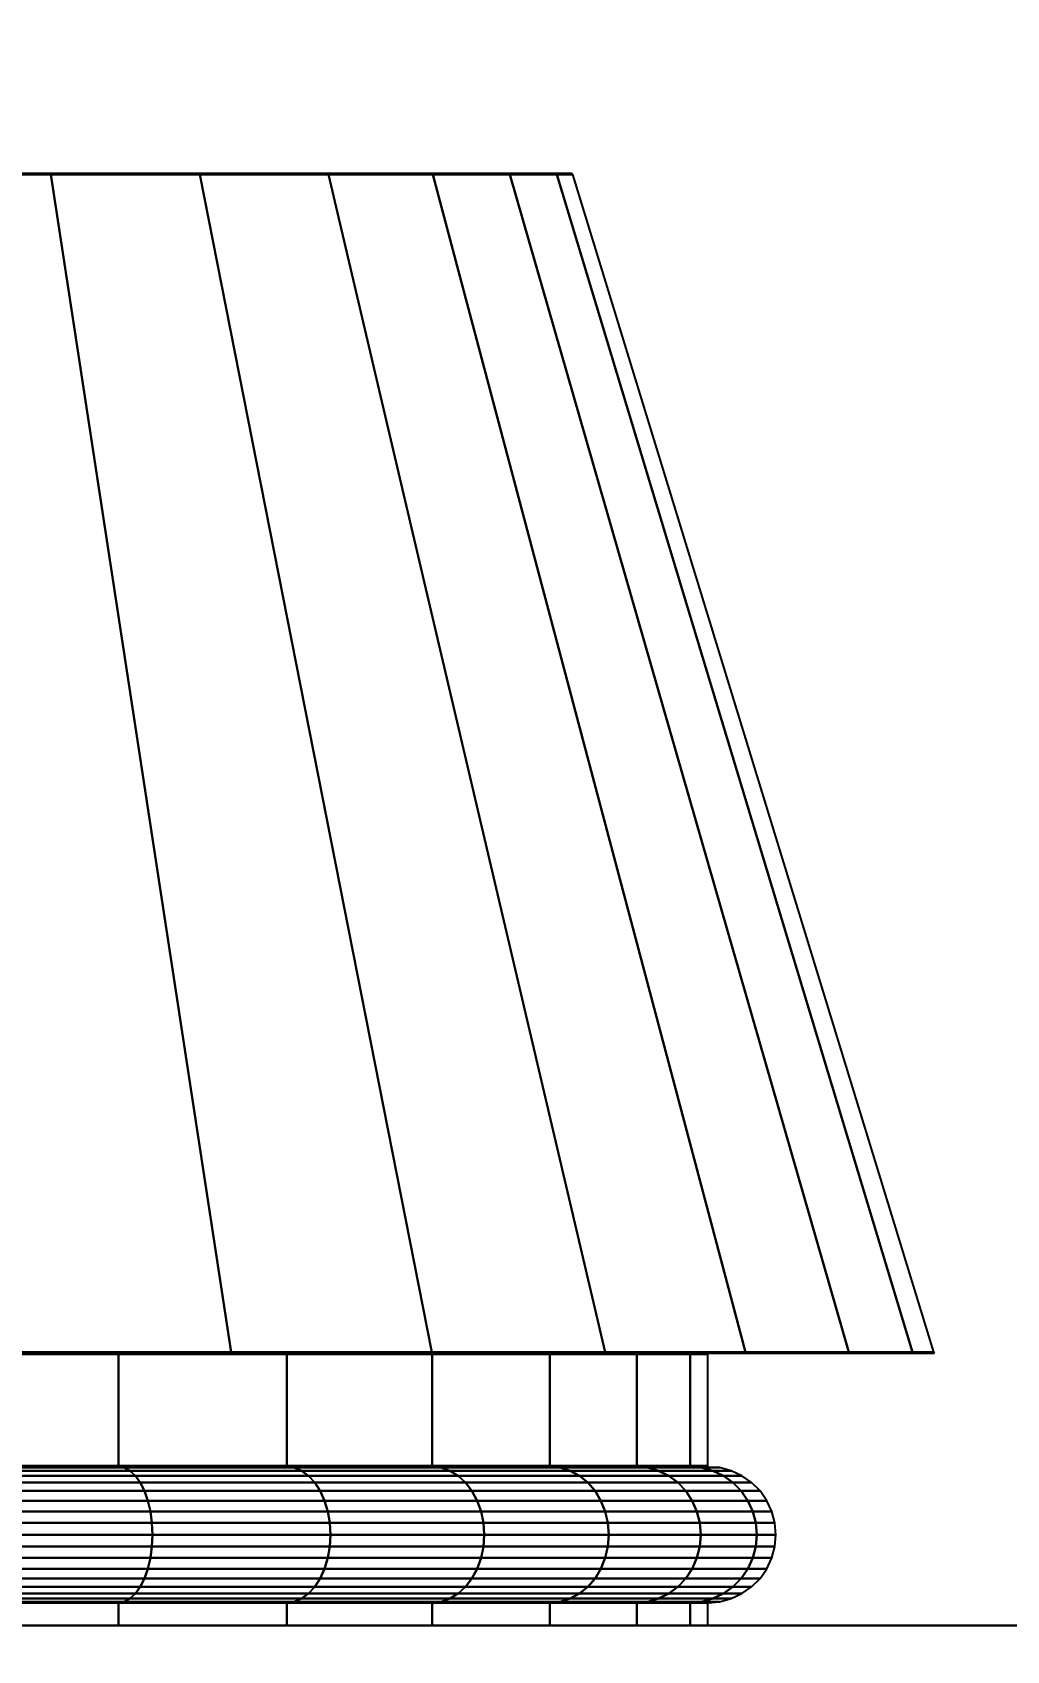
# Model space of a CAD drawing. Header units: millimetres. Extents: x 4647 to 73915, y -13612 to -8141.
# Drawn here: x 17241.6 to 17252.35, y -10366.32 to -10348.49 of the extents above; entities that cross this region are included whole.
import ezdxf

# ---------------------------------------------------------------- set-up
doc = ezdxf.new("R2010")
doc.units = ezdxf.units.MM
doc.layers.add('a_wymiary', color=250, linetype='Continuous', lineweight=9)
doc.layers.add('Konstrukcja - Ogólne', color=7, linetype='Continuous')
doc.styles.get("Standard").update_dxf_attribs({"font": 'arial.ttf'})
doc.dimstyles.new('1-100', dxfattribs={"dimtxt": 13, "dimasz": 15, "dimexe": 10, "dimexo": 20, "dimgap": 5, "dimtad": 1, "dimdec": 1, "dimrnd": 0.5, "dimtxsty": 'Standard', "dimblk": 'ARCHTICK', "dimcen": 0.09, "dimdle": 10, "dimadec": 0, "dimazin": 0, "dimtfac": 1, "dimtdec": 1, "dimtofl": 0, "dimtmove": 0, "dimatfit": 3, "dimfxl": 10, "dimfxlon": 1, "dimtolj": 1, "dimtzin": 0, "dimarcsym": 0})

# ---------------------------------------------------------------- blocks, each defined once
blk = doc.blocks.new('_ArchTick')
at = {"color": 0, "linetype": 'ByBlock', "const_width": 0.15}
blk.add_lwpolyline([(-0.5, -0.5), (0.5, 0.5)], dxfattribs=at)
blk = doc.blocks.new('*D805')
at = {"layer": 'a_wymiary', "color": 0, "lineweight": -2, "transparency": 16777216}
for p, q in [((16933.578, -10180.912), (16933.578, -10150.912)), ((18033.558, -10180.912), (18033.558, -10150.912)), ((16923.578, -10160.912), (18043.558, -10160.912))]:
    blk.add_line(p, q, dxfattribs=at)
at = {"layer": 'DEFPOINTS', "color": 0, "transparency": 16777216}
for p in [(18033.558, -10160.912), (16933.578, -10687.406), (18033.558, -10687.406)]:
    blk.add_point(p, dxfattribs=at)
at = {"layer": 'a_wymiary', "color": 0, "lineweight": -2, "transparency": 16777216, "xscale": 15, "yscale": 15, "zscale": 15, "rotation": 180}
blk.add_blockref('_ArchTick', (16933.578, -10160.912), dxfattribs=at)
at = {"layer": 'a_wymiary', "color": 0, "lineweight": -2, "transparency": 16777216, "xscale": 15, "yscale": 15, "zscale": 15}
blk.add_blockref('_ArchTick', (18033.558, -10160.912), dxfattribs=at)
at = {"layer": 'a_wymiary', "color": 0, "transparency": 16777216, "insert": (17483.568, -10149.275), "char_height": 13, "attachment_point": 5}
blk.add_mtext('\\A1;1100', dxfattribs=at)
blk = doc.blocks.new('*D806')
at = {"layer": 'a_wymiary', "color": 0, "lineweight": -2, "transparency": 16777216}
for p, q in [((17016.058, -10212.506), (17016.058, -10182.506)), ((17951.058, -10212.506), (17951.058, -10182.506)), ((17006.058, -10192.506), (17961.058, -10192.506))]:
    blk.add_line(p, q, dxfattribs=at)
at = {"layer": 'DEFPOINTS', "color": 0, "transparency": 16777216}
for p in [(17951.058, -10192.506), (17016.058, -10669.569), (17951.058, -10669.569)]:
    blk.add_point(p, dxfattribs=at)
at = {"layer": 'a_wymiary', "color": 0, "lineweight": -2, "transparency": 16777216, "xscale": 15, "yscale": 15, "zscale": 15, "rotation": 180}
blk.add_blockref('_ArchTick', (17016.058, -10192.506), dxfattribs=at)
at = {"layer": 'a_wymiary', "color": 0, "lineweight": -2, "transparency": 16777216, "xscale": 15, "yscale": 15, "zscale": 15}
blk.add_blockref('_ArchTick', (17951.058, -10192.506), dxfattribs=at)
at = {"layer": 'a_wymiary', "color": 0, "transparency": 16777216, "insert": (17483.558, -10180.864), "char_height": 13, "attachment_point": 5}
blk.add_mtext('\\A1;935', dxfattribs=at)
blk = doc.blocks.new('*D814')
at = {"layer": 'a_wymiary', "color": 0, "lineweight": -2, "transparency": 16777216}
for p, q in [((16821.814, -11160.569), (16821.814, -10292.299)), ((16841.814, -10302.299), (16811.814, -10302.299)), ((16841.814, -11150.569), (16811.814, -11150.569))]:
    blk.add_line(p, q, dxfattribs=at)
at = {"layer": 'DEFPOINTS', "color": 0, "transparency": 16777216}
for p in [(16821.814, -10302.299), (17483.568, -10302.299), (16979.421, -11150.569)]:
    blk.add_point(p, dxfattribs=at)
at = {"layer": 'a_wymiary', "color": 0, "lineweight": -2, "transparency": 16777216, "xscale": 15, "yscale": 15, "zscale": 15}
for p, rotation in [((16821.814, -10302.299), 90), ((16821.814, -11150.569), 270)]:
    blk.add_blockref('_ArchTick', p, dxfattribs=dict(at, rotation=rotation))
at = {"layer": 'a_wymiary', "color": 0, "transparency": 16777216, "insert": (16809.001, -10726.434), "char_height": 13, "attachment_point": 5, "rotation": 90}
blk.add_mtext('\\A1;848,5', dxfattribs=at)

msp = doc.modelspace()

# ---------------------------------------------------------------- linework, layer by layer
for p, q in [((17241.803, -10350.044), (17239.986, -10350.044)), ((17239.99, -10350.054), (17241.808, -10350.054)), ((17241.808, -10350.054), (17239.99, -10350.054)), ((17241.808, -10350.054), (17241.803, -10350.044)), ((17243.445, -10350.044), (17241.803, -10350.044)), ((17241.803, -10350.044), (17241.808, -10350.054)), ((17241.808, -10350.054), (17243.452, -10350.054)), ((17243.798, -10363.034), (17241.808, -10350.054)), ((17243.452, -10350.054), (17241.808, -10350.054)), ((17241.808, -10350.054), (17243.798, -10363.034)), ((17243.452, -10350.054), (17243.445, -10350.044)), ((17244.863, -10350.044), (17243.445, -10350.044)), ((17243.445, -10350.044), (17243.452, -10350.054)), ((17243.452, -10350.054), (17244.87, -10350.054)), ((17246.01, -10363.034), (17243.452, -10350.054)), ((17244.87, -10350.054), (17243.452, -10350.054)), ((17243.452, -10350.054), (17246.01, -10363.034)), ((17244.87, -10350.054), (17244.863, -10350.044)), ((17246.012, -10350.044), (17244.863, -10350.044)), ((17244.863, -10350.044), (17244.87, -10350.054)), ((17244.87, -10350.054), (17246.021, -10350.054)), ((17247.919, -10363.034), (17244.87, -10350.054)), ((17246.021, -10350.054), (17244.87, -10350.054)), ((17244.87, -10350.054), (17247.919, -10363.034)), ((17246.021, -10350.054), (17246.012, -10350.044)), ((17246.86, -10350.044), (17246.012, -10350.044)), ((17246.012, -10350.044), (17246.021, -10350.054)), ((17246.021, -10350.054), (17246.869, -10350.054)), ((17249.468, -10363.034), (17246.021, -10350.054)), ((17246.869, -10350.054), (17246.021, -10350.054)), ((17246.021, -10350.054), (17249.468, -10363.034)), ((17246.869, -10350.054), (17246.86, -10350.044)), ((17247.378, -10350.044), (17246.86, -10350.044)), ((17246.86, -10350.044), (17246.869, -10350.054)), ((17246.869, -10350.054), (17247.388, -10350.054)), ((17250.609, -10363.034), (17246.869, -10350.054)), ((17247.388, -10350.054), (17246.869, -10350.054)), ((17246.869, -10350.054), (17250.609, -10363.034)), ((17247.388, -10350.054), (17247.378, -10350.044)), ((17247.553, -10350.044), (17247.378, -10350.044)), ((17247.378, -10350.044), (17247.388, -10350.054)), ((17247.388, -10350.054), (17247.563, -10350.054)), ((17251.308, -10363.034), (17247.388, -10350.054)), ((17247.563, -10350.054), (17247.388, -10350.054)), ((17247.388, -10350.054), (17251.308, -10363.034)), ((17247.563, -10350.054), (17247.553, -10350.044)), ((17251.543, -10363.034), (17247.563, -10350.054)), ((17242.553, -10363.044), (17240.499, -10363.044)), ((17240.499, -10363.054), (17242.553, -10363.054)), ((17242.553, -10363.054), (17240.499, -10363.054)), ((17241.351, -10363.034), (17243.798, -10363.034)), ((17243.798, -10363.034), (17241.351, -10363.034)), ((17241.354, -10363.044), (17243.803, -10363.044)), ((17242.553, -10363.054), (17242.553, -10363.044)), ((17244.409, -10363.044), (17242.553, -10363.044)), ((17242.553, -10363.044), (17242.553, -10363.054)), ((17242.553, -10363.054), (17244.409, -10363.054)), ((17242.553, -10364.284), (17242.553, -10363.054)), ((17244.409, -10363.054), (17242.553, -10363.054)), ((17242.553, -10363.054), (17242.553, -10364.284)), ((17243.798, -10363.034), (17246.01, -10363.034)), ((17243.803, -10363.044), (17243.798, -10363.034)), ((17246.01, -10363.034), (17243.798, -10363.034)), ((17243.798, -10363.034), (17243.803, -10363.044)), ((17243.803, -10363.044), (17246.016, -10363.044)), ((17244.409, -10363.054), (17244.409, -10363.044)), ((17246.012, -10363.044), (17244.409, -10363.044)), ((17244.409, -10363.044), (17244.409, -10363.054)), ((17244.409, -10363.054), (17246.012, -10363.054)), ((17244.409, -10364.284), (17244.409, -10363.054)), ((17246.012, -10363.054), (17244.409, -10363.054)), ((17244.409, -10363.054), (17244.409, -10364.284)), ((17246.01, -10363.034), (17247.919, -10363.034)), ((17246.016, -10363.044), (17246.01, -10363.034)), ((17247.919, -10363.034), (17246.01, -10363.034)), ((17246.01, -10363.034), (17246.016, -10363.044)), ((17246.012, -10363.054), (17246.012, -10363.044)), ((17247.312, -10363.044), (17246.012, -10363.044)), ((17246.012, -10363.044), (17246.012, -10363.054)), ((17246.012, -10363.054), (17247.312, -10363.054)), ((17246.012, -10364.284), (17246.012, -10363.054)), ((17247.312, -10363.054), (17246.012, -10363.054)), ((17246.012, -10363.054), (17246.012, -10364.284)), ((17246.016, -10363.044), (17247.927, -10363.044)), ((17247.312, -10363.054), (17247.312, -10363.044)), ((17248.269, -10363.044), (17247.312, -10363.044)), ((17247.312, -10363.044), (17247.312, -10363.054)), ((17247.312, -10363.054), (17248.269, -10363.054)), ((17247.312, -10364.284), (17247.312, -10363.054)), ((17248.269, -10363.054), (17247.312, -10363.054)), ((17247.312, -10363.054), (17247.312, -10364.284)), ((17247.919, -10363.034), (17249.468, -10363.034)), ((17247.927, -10363.044), (17247.919, -10363.034)), ((17249.468, -10363.034), (17247.919, -10363.034)), ((17247.919, -10363.034), (17247.927, -10363.044)), ((17247.927, -10363.044), (17249.477, -10363.044)), ((17248.269, -10363.054), (17248.269, -10363.044)), ((17248.856, -10363.044), (17248.269, -10363.044)), ((17248.269, -10363.044), (17248.269, -10363.054)), ((17248.269, -10363.054), (17248.856, -10363.054)), ((17248.269, -10364.284), (17248.269, -10363.054)), ((17248.856, -10363.054), (17248.269, -10363.054)), ((17248.269, -10363.054), (17248.269, -10364.284)), ((17248.856, -10363.054), (17248.856, -10363.044)), ((17249.053, -10363.044), (17248.856, -10363.044)), ((17248.856, -10363.044), (17248.856, -10363.054)), ((17248.856, -10363.054), (17249.053, -10363.054)), ((17248.856, -10364.284), (17248.856, -10363.054)), ((17249.053, -10363.054), (17248.856, -10363.054)), ((17248.856, -10363.054), (17248.856, -10364.284)), ((17249.053, -10363.054), (17249.053, -10363.044)), ((17249.053, -10364.284), (17249.053, -10363.054)), ((17249.468, -10363.034), (17250.609, -10363.034)), ((17249.477, -10363.044), (17249.468, -10363.034)), ((17250.609, -10363.034), (17249.468, -10363.034)), ((17249.468, -10363.034), (17249.477, -10363.044)), ((17249.477, -10363.044), (17250.618, -10363.044)), ((17250.609, -10363.034), (17251.308, -10363.034)), ((17250.618, -10363.044), (17250.609, -10363.034)), ((17251.308, -10363.034), (17250.609, -10363.034)), ((17250.609, -10363.034), (17250.618, -10363.044)), ((17250.618, -10363.044), (17251.318, -10363.044)), ((17251.308, -10363.034), (17251.543, -10363.034)), ((17251.318, -10363.044), (17251.308, -10363.034)), ((17251.543, -10363.034), (17251.308, -10363.034)), ((17251.308, -10363.034), (17251.318, -10363.044)), ((17251.318, -10363.044), (17251.553, -10363.044)), ((17251.553, -10363.044), (17251.543, -10363.034)), ((17240.499, -10364.284), (17242.553, -10364.284)), ((17242.553, -10364.284), (17240.499, -10364.284)), ((17240.499, -10364.294), (17242.553, -10364.294)), ((17242.553, -10364.294), (17240.499, -10364.294)), ((17240.503, -10364.304), (17242.558, -10364.304)), ((17242.558, -10364.304), (17240.503, -10364.304)), ((17240.544, -10364.305), (17242.618, -10364.305)), ((17242.618, -10364.305), (17240.544, -10364.305)), ((17240.587, -10364.339), (17242.681, -10364.339)), ((17242.681, -10364.339), (17240.587, -10364.339)), ((17242.741, -10364.394), (17240.628, -10364.394)), ((17240.628, -10364.394), (17242.741, -10364.394)), ((17242.553, -10364.284), (17244.409, -10364.284)), ((17242.553, -10364.294), (17242.553, -10364.284)), ((17244.409, -10364.284), (17242.553, -10364.284)), ((17242.553, -10364.284), (17242.553, -10364.294)), ((17242.553, -10364.294), (17244.409, -10364.294)), ((17242.558, -10364.304), (17242.553, -10364.294)), ((17244.409, -10364.294), (17242.553, -10364.294)), ((17242.553, -10364.294), (17242.558, -10364.304)), ((17242.558, -10364.304), (17244.416, -10364.304)), ((17242.618, -10364.305), (17242.558, -10364.304)), ((17244.416, -10364.304), (17242.558, -10364.304)), ((17242.558, -10364.304), (17242.618, -10364.305)), ((17242.618, -10364.305), (17244.493, -10364.305)), ((17242.681, -10364.339), (17242.618, -10364.305)), ((17244.493, -10364.305), (17242.618, -10364.305)), ((17242.618, -10364.305), (17242.681, -10364.339)), ((17242.681, -10364.339), (17244.574, -10364.339)), ((17244.574, -10364.339), (17242.681, -10364.339)), ((17242.681, -10364.339), (17242.741, -10364.394)), ((17242.741, -10364.394), (17242.681, -10364.339)), ((17244.65, -10364.394), (17242.741, -10364.394)), ((17242.741, -10364.394), (17242.794, -10364.469)), ((17242.794, -10364.469), (17242.741, -10364.394)), ((17242.741, -10364.394), (17244.65, -10364.394)), ((17244.409, -10364.284), (17246.012, -10364.284)), ((17244.409, -10364.294), (17244.409, -10364.284)), ((17246.012, -10364.284), (17244.409, -10364.284)), ((17244.409, -10364.284), (17244.409, -10364.294)), ((17244.409, -10364.294), (17246.012, -10364.294)), ((17244.416, -10364.304), (17244.409, -10364.294)), ((17246.012, -10364.294), (17244.409, -10364.294)), ((17244.409, -10364.294), (17244.416, -10364.304)), ((17244.416, -10364.304), (17246.019, -10364.304)), ((17244.493, -10364.305), (17244.416, -10364.304)), ((17246.019, -10364.304), (17244.416, -10364.304)), ((17244.416, -10364.304), (17244.493, -10364.305)), ((17244.493, -10364.305), (17246.112, -10364.305)), ((17244.574, -10364.339), (17244.493, -10364.305)), ((17246.112, -10364.305), (17244.493, -10364.305)), ((17244.493, -10364.305), (17244.574, -10364.339)), ((17244.574, -10364.339), (17246.208, -10364.339)), ((17246.208, -10364.339), (17244.574, -10364.339)), ((17244.574, -10364.339), (17244.65, -10364.394)), ((17244.65, -10364.394), (17244.574, -10364.339)), ((17246.299, -10364.394), (17244.65, -10364.394)), ((17244.65, -10364.394), (17244.719, -10364.469)), ((17244.719, -10364.469), (17244.65, -10364.394)), ((17244.65, -10364.394), (17246.299, -10364.394)), ((17246.012, -10364.284), (17247.312, -10364.284)), ((17246.012, -10364.294), (17246.012, -10364.284)), ((17247.312, -10364.284), (17246.012, -10364.284)), ((17246.012, -10364.284), (17246.012, -10364.294)), ((17246.012, -10364.294), (17247.312, -10364.294)), ((17246.019, -10364.304), (17246.012, -10364.294)), ((17247.312, -10364.294), (17246.012, -10364.294)), ((17246.012, -10364.294), (17246.019, -10364.304)), ((17246.019, -10364.304), (17247.32, -10364.304)), ((17246.112, -10364.305), (17246.019, -10364.304)), ((17247.32, -10364.304), (17246.019, -10364.304)), ((17246.019, -10364.304), (17246.112, -10364.305)), ((17246.112, -10364.305), (17247.424, -10364.305)), ((17246.208, -10364.339), (17246.112, -10364.305)), ((17247.424, -10364.305), (17246.112, -10364.305)), ((17246.112, -10364.305), (17246.208, -10364.339)), ((17246.208, -10364.339), (17247.534, -10364.339)), ((17247.534, -10364.339), (17246.208, -10364.339)), ((17246.208, -10364.339), (17246.299, -10364.394)), ((17246.299, -10364.394), (17246.208, -10364.339)), ((17247.636, -10364.394), (17246.299, -10364.394)), ((17246.299, -10364.394), (17246.381, -10364.469)), ((17246.381, -10364.469), (17246.299, -10364.394)), ((17246.299, -10364.394), (17247.636, -10364.394)), ((17247.312, -10364.284), (17248.269, -10364.284)), ((17247.312, -10364.294), (17247.312, -10364.284)), ((17248.269, -10364.284), (17247.312, -10364.284)), ((17247.312, -10364.284), (17247.312, -10364.294)), ((17247.312, -10364.294), (17248.269, -10364.294)), ((17247.32, -10364.304), (17247.312, -10364.294)), ((17248.269, -10364.294), (17247.312, -10364.294)), ((17247.312, -10364.294), (17247.32, -10364.304)), ((17247.32, -10364.304), (17248.279, -10364.304)), ((17247.424, -10364.305), (17247.32, -10364.304)), ((17248.279, -10364.304), (17247.32, -10364.304)), ((17247.32, -10364.304), (17247.424, -10364.305)), ((17247.424, -10364.305), (17248.392, -10364.305)), ((17247.534, -10364.339), (17247.424, -10364.305)), ((17248.392, -10364.305), (17247.424, -10364.305)), ((17247.424, -10364.305), (17247.534, -10364.339)), ((17247.534, -10364.339), (17248.51, -10364.339)), ((17248.51, -10364.339), (17247.534, -10364.339)), ((17247.534, -10364.339), (17247.636, -10364.394)), ((17247.636, -10364.394), (17247.534, -10364.339)), ((17248.622, -10364.394), (17247.636, -10364.394)), ((17247.636, -10364.394), (17247.729, -10364.469)), ((17247.729, -10364.469), (17247.636, -10364.394)), ((17247.636, -10364.394), (17248.622, -10364.394)), ((17248.269, -10364.284), (17248.856, -10364.284)), ((17248.269, -10364.294), (17248.269, -10364.284)), ((17248.856, -10364.284), (17248.269, -10364.284)), ((17248.269, -10364.284), (17248.269, -10364.294)), ((17248.269, -10364.294), (17248.856, -10364.294)), ((17248.279, -10364.304), (17248.269, -10364.294)), ((17248.856, -10364.294), (17248.269, -10364.294)), ((17248.269, -10364.294), (17248.279, -10364.304)), ((17248.279, -10364.304), (17248.866, -10364.304)), ((17248.392, -10364.305), (17248.279, -10364.304)), ((17248.866, -10364.304), (17248.279, -10364.304)), ((17248.279, -10364.304), (17248.392, -10364.305)), ((17248.392, -10364.305), (17248.984, -10364.305)), ((17248.51, -10364.339), (17248.392, -10364.305)), ((17248.984, -10364.305), (17248.392, -10364.305)), ((17248.392, -10364.305), (17248.51, -10364.339)), ((17248.51, -10364.339), (17249.108, -10364.339)), ((17249.108, -10364.339), (17248.51, -10364.339)), ((17248.51, -10364.339), (17248.622, -10364.394)), ((17248.622, -10364.394), (17248.51, -10364.339)), ((17249.225, -10364.394), (17248.622, -10364.394)), ((17248.622, -10364.394), (17248.722, -10364.469)), ((17248.722, -10364.469), (17248.622, -10364.394)), ((17248.622, -10364.394), (17249.225, -10364.394)), ((17248.856, -10364.284), (17249.053, -10364.284)), ((17248.856, -10364.294), (17248.856, -10364.284)), ((17249.053, -10364.284), (17248.856, -10364.284)), ((17248.856, -10364.284), (17248.856, -10364.294)), ((17248.856, -10364.294), (17249.053, -10364.294)), ((17248.866, -10364.304), (17248.856, -10364.294)), ((17249.053, -10364.294), (17248.856, -10364.294)), ((17248.856, -10364.294), (17248.866, -10364.304)), ((17248.866, -10364.304), (17249.063, -10364.304)), ((17248.984, -10364.305), (17248.866, -10364.304)), ((17249.063, -10364.304), (17248.866, -10364.304)), ((17248.866, -10364.304), (17248.984, -10364.305)), ((17248.984, -10364.305), (17249.183, -10364.305)), ((17249.108, -10364.339), (17248.984, -10364.305)), ((17249.183, -10364.305), (17248.984, -10364.305)), ((17248.984, -10364.305), (17249.108, -10364.339)), ((17249.053, -10364.294), (17249.053, -10364.284)), ((17249.063, -10364.304), (17249.053, -10364.294)), ((17249.183, -10364.305), (17249.063, -10364.304)), ((17249.108, -10364.339), (17249.31, -10364.339)), ((17249.31, -10364.339), (17249.108, -10364.339)), ((17249.108, -10364.339), (17249.225, -10364.394)), ((17249.225, -10364.394), (17249.108, -10364.339)), ((17249.31, -10364.339), (17249.183, -10364.305)), ((17249.428, -10364.394), (17249.225, -10364.394)), ((17249.225, -10364.394), (17249.33, -10364.469)), ((17249.33, -10364.469), (17249.225, -10364.394)), ((17249.225, -10364.394), (17249.428, -10364.394)), ((17249.428, -10364.394), (17249.31, -10364.339)), ((17249.535, -10364.469), (17249.428, -10364.394)), ((17242.794, -10364.469), (17240.664, -10364.469)), ((17240.664, -10364.469), (17242.794, -10364.469)), ((17242.84, -10364.561), (17240.696, -10364.561)), ((17240.696, -10364.561), (17242.84, -10364.561)), ((17244.719, -10364.469), (17242.794, -10364.469)), ((17242.794, -10364.469), (17242.84, -10364.561)), ((17242.84, -10364.561), (17242.794, -10364.469)), ((17242.794, -10364.469), (17244.719, -10364.469)), ((17244.779, -10364.561), (17242.84, -10364.561)), ((17242.84, -10364.561), (17242.878, -10364.669)), ((17242.878, -10364.669), (17242.84, -10364.561)), ((17242.84, -10364.561), (17244.779, -10364.561)), ((17246.381, -10364.469), (17244.719, -10364.469)), ((17244.719, -10364.469), (17244.779, -10364.561)), ((17244.779, -10364.561), (17244.719, -10364.469)), ((17244.719, -10364.469), (17246.381, -10364.469)), ((17246.452, -10364.561), (17244.779, -10364.561)), ((17244.779, -10364.561), (17244.827, -10364.669)), ((17244.827, -10364.669), (17244.779, -10364.561)), ((17244.779, -10364.561), (17246.452, -10364.561)), ((17247.729, -10364.469), (17246.381, -10364.469)), ((17246.381, -10364.469), (17246.452, -10364.561)), ((17246.452, -10364.561), (17246.381, -10364.469)), ((17246.381, -10364.469), (17247.729, -10364.469)), ((17247.809, -10364.561), (17246.452, -10364.561)), ((17246.452, -10364.561), (17246.509, -10364.669)), ((17246.509, -10364.669), (17246.452, -10364.561)), ((17246.452, -10364.561), (17247.809, -10364.561)), ((17248.722, -10364.469), (17247.729, -10364.469)), ((17247.729, -10364.469), (17247.809, -10364.561)), ((17247.809, -10364.561), (17247.729, -10364.469)), ((17247.729, -10364.469), (17248.722, -10364.469)), ((17248.809, -10364.561), (17247.809, -10364.561)), ((17247.809, -10364.561), (17247.874, -10364.669)), ((17247.874, -10364.669), (17247.809, -10364.561)), ((17247.809, -10364.561), (17248.809, -10364.561)), ((17249.33, -10364.469), (17248.722, -10364.469)), ((17248.722, -10364.469), (17248.809, -10364.561)), ((17248.809, -10364.561), (17248.722, -10364.469)), ((17248.722, -10364.469), (17249.33, -10364.469)), ((17249.421, -10364.561), (17248.809, -10364.561)), ((17248.809, -10364.561), (17248.88, -10364.669)), ((17248.88, -10364.669), (17248.809, -10364.561)), ((17248.809, -10364.561), (17249.421, -10364.561)), ((17249.535, -10364.469), (17249.33, -10364.469)), ((17249.33, -10364.469), (17249.421, -10364.561)), ((17249.421, -10364.561), (17249.33, -10364.469)), ((17249.33, -10364.469), (17249.535, -10364.469)), ((17249.628, -10364.561), (17249.421, -10364.561)), ((17249.421, -10364.561), (17249.495, -10364.669)), ((17249.495, -10364.669), (17249.421, -10364.561)), ((17249.421, -10364.561), (17249.628, -10364.561)), ((17249.628, -10364.561), (17249.535, -10364.469)), ((17249.703, -10364.669), (17249.628, -10364.561)), ((17242.878, -10364.669), (17240.722, -10364.669)), ((17240.722, -10364.669), (17242.878, -10364.669)), ((17242.906, -10364.787), (17240.74, -10364.787)), ((17240.74, -10364.787), (17242.906, -10364.787)), ((17244.827, -10364.669), (17242.878, -10364.669)), ((17242.878, -10364.669), (17242.906, -10364.787)), ((17242.906, -10364.787), (17242.878, -10364.669)), ((17242.878, -10364.669), (17244.827, -10364.669)), ((17244.862, -10364.787), (17242.906, -10364.787)), ((17242.906, -10364.787), (17242.922, -10364.913)), ((17242.922, -10364.913), (17242.906, -10364.787)), ((17242.906, -10364.787), (17244.862, -10364.787)), ((17246.509, -10364.669), (17244.827, -10364.669)), ((17244.827, -10364.669), (17244.862, -10364.787)), ((17244.862, -10364.787), (17244.827, -10364.669)), ((17244.827, -10364.669), (17246.509, -10364.669)), ((17246.552, -10364.787), (17244.862, -10364.787)), ((17244.862, -10364.787), (17244.884, -10364.913)), ((17244.884, -10364.913), (17244.862, -10364.787)), ((17244.862, -10364.787), (17246.552, -10364.787)), ((17247.874, -10364.669), (17246.509, -10364.669)), ((17246.509, -10364.669), (17246.552, -10364.787)), ((17246.552, -10364.787), (17246.509, -10364.669)), ((17246.509, -10364.669), (17247.874, -10364.669)), ((17247.922, -10364.787), (17246.552, -10364.787)), ((17246.552, -10364.787), (17246.578, -10364.913)), ((17246.578, -10364.913), (17246.552, -10364.787)), ((17246.552, -10364.787), (17247.922, -10364.787)), ((17248.88, -10364.669), (17247.874, -10364.669)), ((17247.874, -10364.669), (17247.922, -10364.787)), ((17247.922, -10364.787), (17247.874, -10364.669)), ((17247.874, -10364.669), (17248.88, -10364.669)), ((17248.931, -10364.787), (17247.922, -10364.787)), ((17247.922, -10364.787), (17247.951, -10364.913)), ((17247.951, -10364.913), (17247.922, -10364.787)), ((17247.922, -10364.787), (17248.931, -10364.787)), ((17249.495, -10364.669), (17248.88, -10364.669)), ((17248.88, -10364.669), (17248.931, -10364.787)), ((17248.931, -10364.787), (17248.88, -10364.669)), ((17248.88, -10364.669), (17249.495, -10364.669)), ((17249.55, -10364.787), (17248.931, -10364.787)), ((17248.931, -10364.787), (17248.963, -10364.913)), ((17248.963, -10364.913), (17248.931, -10364.787)), ((17248.931, -10364.787), (17249.55, -10364.787)), ((17249.703, -10364.669), (17249.495, -10364.669)), ((17249.495, -10364.669), (17249.55, -10364.787)), ((17249.55, -10364.787), (17249.495, -10364.669)), ((17249.495, -10364.669), (17249.703, -10364.669)), ((17249.758, -10364.787), (17249.55, -10364.787)), ((17249.55, -10364.787), (17249.583, -10364.913)), ((17249.583, -10364.913), (17249.55, -10364.787)), ((17249.55, -10364.787), (17249.758, -10364.787)), ((17249.758, -10364.787), (17249.703, -10364.669)), ((17249.792, -10364.913), (17249.758, -10364.787)), ((17242.922, -10364.913), (17240.752, -10364.913)), ((17240.752, -10364.913), (17242.922, -10364.913)), ((17244.884, -10364.913), (17242.922, -10364.913)), ((17242.922, -10364.913), (17242.928, -10365.044)), ((17242.928, -10365.044), (17242.922, -10364.913)), ((17242.922, -10364.913), (17244.884, -10364.913)), ((17246.578, -10364.913), (17244.884, -10364.913)), ((17244.884, -10364.913), (17244.892, -10365.044)), ((17244.892, -10365.044), (17244.884, -10364.913)), ((17244.884, -10364.913), (17246.578, -10364.913)), ((17247.951, -10364.913), (17246.578, -10364.913)), ((17246.578, -10364.913), (17246.586, -10365.044)), ((17246.586, -10365.044), (17246.578, -10364.913)), ((17246.578, -10364.913), (17247.951, -10364.913)), ((17248.963, -10364.913), (17247.951, -10364.913)), ((17247.951, -10364.913), (17247.961, -10365.044)), ((17247.961, -10365.044), (17247.951, -10364.913)), ((17247.951, -10364.913), (17248.963, -10364.913)), ((17249.583, -10364.913), (17248.963, -10364.913)), ((17248.963, -10364.913), (17248.974, -10365.044)), ((17248.974, -10365.044), (17248.963, -10364.913)), ((17248.963, -10364.913), (17249.583, -10364.913)), ((17249.792, -10364.913), (17249.583, -10364.913)), ((17249.583, -10364.913), (17249.594, -10365.044)), ((17249.594, -10365.044), (17249.583, -10364.913)), ((17249.583, -10364.913), (17249.792, -10364.913)), ((17249.803, -10365.044), (17249.792, -10364.913)), ((17242.928, -10365.044), (17240.756, -10365.044)), ((17240.756, -10365.044), (17242.928, -10365.044)), ((17242.928, -10365.044), (17242.922, -10365.174)), ((17242.922, -10365.174), (17242.928, -10365.044)), ((17244.892, -10365.044), (17242.928, -10365.044)), ((17242.928, -10365.044), (17244.892, -10365.044)), ((17244.892, -10365.044), (17244.884, -10365.174)), ((17244.884, -10365.174), (17244.892, -10365.044)), ((17246.586, -10365.044), (17244.892, -10365.044)), ((17244.892, -10365.044), (17246.586, -10365.044)), ((17246.586, -10365.044), (17246.578, -10365.174)), ((17246.578, -10365.174), (17246.586, -10365.044)), ((17247.961, -10365.044), (17246.586, -10365.044)), ((17246.586, -10365.044), (17247.961, -10365.044)), ((17247.961, -10365.044), (17247.951, -10365.174)), ((17247.951, -10365.174), (17247.961, -10365.044)), ((17248.974, -10365.044), (17247.961, -10365.044)), ((17247.961, -10365.044), (17248.974, -10365.044)), ((17248.974, -10365.044), (17248.963, -10365.174)), ((17248.963, -10365.174), (17248.974, -10365.044)), ((17249.594, -10365.044), (17248.974, -10365.044)), ((17248.974, -10365.044), (17249.594, -10365.044)), ((17249.594, -10365.044), (17249.583, -10365.174)), ((17249.583, -10365.174), (17249.594, -10365.044)), ((17249.803, -10365.044), (17249.594, -10365.044)), ((17249.594, -10365.044), (17249.803, -10365.044)), ((17249.792, -10365.174), (17249.803, -10365.044)), ((17242.906, -10365.3), (17240.74, -10365.3)), ((17240.74, -10365.3), (17242.906, -10365.3)), ((17242.922, -10365.174), (17240.752, -10365.174)), ((17240.752, -10365.174), (17242.922, -10365.174)), ((17242.906, -10365.3), (17242.878, -10365.419)), ((17242.878, -10365.419), (17242.906, -10365.3)), ((17242.922, -10365.174), (17242.906, -10365.3)), ((17242.906, -10365.3), (17242.922, -10365.174)), ((17244.862, -10365.3), (17242.906, -10365.3)), ((17242.906, -10365.3), (17244.862, -10365.3)), ((17244.884, -10365.174), (17242.922, -10365.174)), ((17242.922, -10365.174), (17244.884, -10365.174)), ((17244.862, -10365.3), (17244.827, -10365.419)), ((17244.827, -10365.419), (17244.862, -10365.3)), ((17244.884, -10365.174), (17244.862, -10365.3)), ((17244.862, -10365.3), (17244.884, -10365.174)), ((17246.552, -10365.3), (17244.862, -10365.3)), ((17244.862, -10365.3), (17246.552, -10365.3)), ((17246.578, -10365.174), (17244.884, -10365.174)), ((17244.884, -10365.174), (17246.578, -10365.174)), ((17246.552, -10365.3), (17246.509, -10365.419)), ((17246.509, -10365.419), (17246.552, -10365.3)), ((17246.578, -10365.174), (17246.552, -10365.3)), ((17246.552, -10365.3), (17246.578, -10365.174)), ((17247.922, -10365.3), (17246.552, -10365.3)), ((17246.552, -10365.3), (17247.922, -10365.3)), ((17247.951, -10365.174), (17246.578, -10365.174)), ((17246.578, -10365.174), (17247.951, -10365.174)), ((17247.922, -10365.3), (17247.874, -10365.419)), ((17247.874, -10365.419), (17247.922, -10365.3)), ((17247.951, -10365.174), (17247.922, -10365.3)), ((17247.922, -10365.3), (17247.951, -10365.174)), ((17248.931, -10365.3), (17247.922, -10365.3)), ((17247.922, -10365.3), (17248.931, -10365.3)), ((17248.963, -10365.174), (17247.951, -10365.174)), ((17247.951, -10365.174), (17248.963, -10365.174)), ((17248.931, -10365.3), (17248.88, -10365.419)), ((17248.88, -10365.419), (17248.931, -10365.3)), ((17248.963, -10365.174), (17248.931, -10365.3)), ((17248.931, -10365.3), (17248.963, -10365.174)), ((17249.55, -10365.3), (17248.931, -10365.3)), ((17248.931, -10365.3), (17249.55, -10365.3)), ((17249.583, -10365.174), (17248.963, -10365.174)), ((17248.963, -10365.174), (17249.583, -10365.174)), ((17249.55, -10365.3), (17249.495, -10365.419)), ((17249.495, -10365.419), (17249.55, -10365.3)), ((17249.583, -10365.174), (17249.55, -10365.3)), ((17249.55, -10365.3), (17249.583, -10365.174)), ((17249.758, -10365.3), (17249.55, -10365.3)), ((17249.55, -10365.3), (17249.758, -10365.3)), ((17249.792, -10365.174), (17249.583, -10365.174)), ((17249.583, -10365.174), (17249.792, -10365.174)), ((17249.703, -10365.419), (17249.758, -10365.3)), ((17249.758, -10365.3), (17249.792, -10365.174)), ((17242.878, -10365.419), (17240.722, -10365.419)), ((17240.722, -10365.419), (17242.878, -10365.419)), ((17242.878, -10365.419), (17242.84, -10365.526)), ((17242.84, -10365.526), (17242.878, -10365.419)), ((17244.827, -10365.419), (17242.878, -10365.419)), ((17242.878, -10365.419), (17244.827, -10365.419)), ((17244.827, -10365.419), (17244.779, -10365.526)), ((17244.779, -10365.526), (17244.827, -10365.419)), ((17246.509, -10365.419), (17244.827, -10365.419)), ((17244.827, -10365.419), (17246.509, -10365.419)), ((17246.509, -10365.419), (17246.452, -10365.526)), ((17246.452, -10365.526), (17246.509, -10365.419)), ((17247.874, -10365.419), (17246.509, -10365.419)), ((17246.509, -10365.419), (17247.874, -10365.419)), ((17247.874, -10365.419), (17247.809, -10365.526)), ((17247.809, -10365.526), (17247.874, -10365.419)), ((17248.88, -10365.419), (17247.874, -10365.419)), ((17247.874, -10365.419), (17248.88, -10365.419)), ((17248.88, -10365.419), (17248.809, -10365.526)), ((17248.809, -10365.526), (17248.88, -10365.419)), ((17249.495, -10365.419), (17248.88, -10365.419)), ((17248.88, -10365.419), (17249.495, -10365.419)), ((17249.495, -10365.419), (17249.421, -10365.526)), ((17249.421, -10365.526), (17249.495, -10365.419)), ((17249.703, -10365.419), (17249.495, -10365.419)), ((17249.495, -10365.419), (17249.703, -10365.419)), ((17249.628, -10365.526), (17249.703, -10365.419)), ((17242.794, -10365.618), (17240.664, -10365.618)), ((17240.664, -10365.618), (17242.794, -10365.618)), ((17242.84, -10365.526), (17240.696, -10365.526)), ((17240.696, -10365.526), (17242.84, -10365.526)), ((17242.794, -10365.618), (17242.741, -10365.693)), ((17242.741, -10365.693), (17242.794, -10365.618)), ((17242.84, -10365.526), (17242.794, -10365.618)), ((17242.794, -10365.618), (17242.84, -10365.526)), ((17244.719, -10365.618), (17242.794, -10365.618)), ((17242.794, -10365.618), (17244.719, -10365.618)), ((17244.779, -10365.526), (17242.84, -10365.526)), ((17242.84, -10365.526), (17244.779, -10365.526)), ((17244.719, -10365.618), (17244.65, -10365.693)), ((17244.65, -10365.693), (17244.719, -10365.618)), ((17244.779, -10365.526), (17244.719, -10365.618)), ((17244.719, -10365.618), (17244.779, -10365.526)), ((17246.381, -10365.618), (17244.719, -10365.618)), ((17244.719, -10365.618), (17246.381, -10365.618)), ((17246.452, -10365.526), (17244.779, -10365.526)), ((17244.779, -10365.526), (17246.452, -10365.526)), ((17246.381, -10365.618), (17246.299, -10365.693)), ((17246.299, -10365.693), (17246.381, -10365.618)), ((17246.452, -10365.526), (17246.381, -10365.618)), ((17246.381, -10365.618), (17246.452, -10365.526)), ((17247.729, -10365.618), (17246.381, -10365.618)), ((17246.381, -10365.618), (17247.729, -10365.618)), ((17247.809, -10365.526), (17246.452, -10365.526)), ((17246.452, -10365.526), (17247.809, -10365.526)), ((17247.729, -10365.618), (17247.636, -10365.693)), ((17247.636, -10365.693), (17247.729, -10365.618)), ((17247.809, -10365.526), (17247.729, -10365.618)), ((17247.729, -10365.618), (17247.809, -10365.526)), ((17248.722, -10365.618), (17247.729, -10365.618)), ((17247.729, -10365.618), (17248.722, -10365.618)), ((17248.809, -10365.526), (17247.809, -10365.526)), ((17247.809, -10365.526), (17248.809, -10365.526)), ((17248.722, -10365.618), (17248.622, -10365.693)), ((17248.622, -10365.693), (17248.722, -10365.618)), ((17248.809, -10365.526), (17248.722, -10365.618)), ((17248.722, -10365.618), (17248.809, -10365.526)), ((17249.33, -10365.618), (17248.722, -10365.618)), ((17248.722, -10365.618), (17249.33, -10365.618)), ((17249.421, -10365.526), (17248.809, -10365.526)), ((17248.809, -10365.526), (17249.421, -10365.526)), ((17249.33, -10365.618), (17249.225, -10365.693)), ((17249.225, -10365.693), (17249.33, -10365.618)), ((17249.421, -10365.526), (17249.33, -10365.618)), ((17249.33, -10365.618), (17249.421, -10365.526)), ((17249.535, -10365.618), (17249.33, -10365.618)), ((17249.33, -10365.618), (17249.535, -10365.618)), ((17249.628, -10365.526), (17249.421, -10365.526)), ((17249.421, -10365.526), (17249.628, -10365.526)), ((17249.428, -10365.693), (17249.535, -10365.618)), ((17249.535, -10365.618), (17249.628, -10365.526)), ((17242.553, -10365.794), (17240.499, -10365.794)), ((17240.499, -10365.794), (17242.553, -10365.794)), ((17242.618, -10365.782), (17240.544, -10365.782)), ((17240.544, -10365.782), (17242.618, -10365.782)), ((17242.681, -10365.748), (17240.587, -10365.748)), ((17240.587, -10365.748), (17242.681, -10365.748)), ((17242.741, -10365.693), (17240.628, -10365.693)), ((17240.628, -10365.693), (17242.741, -10365.693)), ((17242.618, -10365.782), (17242.553, -10365.794)), ((17242.553, -10365.794), (17242.618, -10365.782)), ((17244.409, -10365.794), (17242.553, -10365.794)), ((17242.553, -10365.794), (17242.553, -10366.044)), ((17242.553, -10366.044), (17242.553, -10365.794)), ((17242.553, -10365.794), (17244.409, -10365.794)), ((17242.681, -10365.748), (17242.618, -10365.782)), ((17242.618, -10365.782), (17242.681, -10365.748)), ((17244.493, -10365.782), (17242.618, -10365.782)), ((17242.618, -10365.782), (17244.493, -10365.782)), ((17242.741, -10365.693), (17242.681, -10365.748)), ((17242.681, -10365.748), (17242.741, -10365.693)), ((17244.574, -10365.748), (17242.681, -10365.748)), ((17242.681, -10365.748), (17244.574, -10365.748)), ((17244.65, -10365.693), (17242.741, -10365.693)), ((17242.741, -10365.693), (17244.65, -10365.693)), ((17244.493, -10365.782), (17244.409, -10365.794)), ((17244.409, -10365.794), (17244.493, -10365.782)), ((17246.012, -10365.794), (17244.409, -10365.794)), ((17244.409, -10365.794), (17244.409, -10366.044)), ((17244.409, -10366.044), (17244.409, -10365.794)), ((17244.409, -10365.794), (17246.012, -10365.794)), ((17244.574, -10365.748), (17244.493, -10365.782)), ((17244.493, -10365.782), (17244.574, -10365.748)), ((17246.112, -10365.782), (17244.493, -10365.782)), ((17244.493, -10365.782), (17246.112, -10365.782)), ((17244.65, -10365.693), (17244.574, -10365.748)), ((17244.574, -10365.748), (17244.65, -10365.693)), ((17246.208, -10365.748), (17244.574, -10365.748)), ((17244.574, -10365.748), (17246.208, -10365.748)), ((17246.299, -10365.693), (17244.65, -10365.693)), ((17244.65, -10365.693), (17246.299, -10365.693)), ((17246.112, -10365.782), (17246.012, -10365.794)), ((17246.012, -10365.794), (17246.112, -10365.782)), ((17247.312, -10365.794), (17246.012, -10365.794)), ((17246.012, -10365.794), (17246.012, -10366.044)), ((17246.012, -10366.044), (17246.012, -10365.794)), ((17246.012, -10365.794), (17247.312, -10365.794)), ((17246.208, -10365.748), (17246.112, -10365.782)), ((17246.112, -10365.782), (17246.208, -10365.748)), ((17247.424, -10365.782), (17246.112, -10365.782)), ((17246.112, -10365.782), (17247.424, -10365.782)), ((17246.299, -10365.693), (17246.208, -10365.748)), ((17246.208, -10365.748), (17246.299, -10365.693)), ((17247.534, -10365.748), (17246.208, -10365.748)), ((17246.208, -10365.748), (17247.534, -10365.748)), ((17247.636, -10365.693), (17246.299, -10365.693)), ((17246.299, -10365.693), (17247.636, -10365.693)), ((17247.424, -10365.782), (17247.312, -10365.794)), ((17247.312, -10365.794), (17247.424, -10365.782)), ((17248.269, -10365.794), (17247.312, -10365.794)), ((17247.312, -10365.794), (17247.312, -10366.044)), ((17247.312, -10366.044), (17247.312, -10365.794)), ((17247.312, -10365.794), (17248.269, -10365.794)), ((17247.534, -10365.748), (17247.424, -10365.782)), ((17247.424, -10365.782), (17247.534, -10365.748)), ((17248.392, -10365.782), (17247.424, -10365.782)), ((17247.424, -10365.782), (17248.392, -10365.782)), ((17247.636, -10365.693), (17247.534, -10365.748)), ((17247.534, -10365.748), (17247.636, -10365.693)), ((17248.51, -10365.748), (17247.534, -10365.748)), ((17247.534, -10365.748), (17248.51, -10365.748)), ((17248.622, -10365.693), (17247.636, -10365.693)), ((17247.636, -10365.693), (17248.622, -10365.693)), ((17248.392, -10365.782), (17248.269, -10365.794)), ((17248.269, -10365.794), (17248.392, -10365.782)), ((17248.856, -10365.794), (17248.269, -10365.794)), ((17248.269, -10365.794), (17248.269, -10366.044)), ((17248.269, -10366.044), (17248.269, -10365.794)), ((17248.269, -10365.794), (17248.856, -10365.794)), ((17248.51, -10365.748), (17248.392, -10365.782)), ((17248.392, -10365.782), (17248.51, -10365.748)), ((17248.984, -10365.782), (17248.392, -10365.782)), ((17248.392, -10365.782), (17248.984, -10365.782)), ((17248.622, -10365.693), (17248.51, -10365.748)), ((17248.51, -10365.748), (17248.622, -10365.693)), ((17249.108, -10365.748), (17248.51, -10365.748)), ((17248.51, -10365.748), (17249.108, -10365.748)), ((17249.225, -10365.693), (17248.622, -10365.693)), ((17248.622, -10365.693), (17249.225, -10365.693)), ((17248.984, -10365.782), (17248.856, -10365.794)), ((17248.856, -10365.794), (17248.984, -10365.782)), ((17249.053, -10365.794), (17248.856, -10365.794)), ((17248.856, -10365.794), (17248.856, -10366.044)), ((17248.856, -10366.044), (17248.856, -10365.794)), ((17248.856, -10365.794), (17249.053, -10365.794)), ((17249.108, -10365.748), (17248.984, -10365.782)), ((17248.984, -10365.782), (17249.108, -10365.748)), ((17249.183, -10365.782), (17248.984, -10365.782)), ((17248.984, -10365.782), (17249.183, -10365.782)), ((17249.053, -10365.794), (17249.183, -10365.782)), ((17249.053, -10366.044), (17249.053, -10365.794)), ((17249.225, -10365.693), (17249.108, -10365.748)), ((17249.108, -10365.748), (17249.225, -10365.693)), ((17249.31, -10365.748), (17249.108, -10365.748)), ((17249.108, -10365.748), (17249.31, -10365.748)), ((17249.183, -10365.782), (17249.31, -10365.748)), ((17249.428, -10365.693), (17249.225, -10365.693)), ((17249.225, -10365.693), (17249.428, -10365.693)), ((17249.31, -10365.748), (17249.428, -10365.693)), ((17289.553, -10366.044), (17149.553, -10366.044)), ((17240.499, -10366.044), (17242.553, -10366.044)), ((17242.553, -10366.044), (17244.409, -10366.044)), ((17244.409, -10366.044), (17246.012, -10366.044)), ((17246.012, -10366.044), (17247.312, -10366.044)), ((17247.312, -10366.044), (17248.269, -10366.044)), ((17248.269, -10366.044), (17248.856, -10366.044)), ((17248.856, -10366.044), (17249.053, -10366.044))]:
    msp.add_line(p, q)
at = {"layer": 'Konstrukcja - Ogólne'}
for p, q in [((17241.803, -10350.044), (17239.986, -10350.044)), ((17243.445, -10350.044), (17241.803, -10350.044)), ((17244.863, -10350.044), (17243.445, -10350.044)), ((17246.012, -10350.044), (17244.863, -10350.044)), ((17246.86, -10350.044), (17246.012, -10350.044)), ((17247.378, -10350.044), (17246.86, -10350.044)), ((17247.553, -10350.044), (17247.378, -10350.044)), ((17247.563, -10350.054), (17247.553, -10350.044)), ((17251.543, -10363.034), (17247.563, -10350.054)), ((17243.803, -10363.044), (17241.354, -10363.044)), ((17246.016, -10363.044), (17243.803, -10363.044)), ((17247.927, -10363.044), (17246.016, -10363.044)), ((17249.477, -10363.044), (17247.927, -10363.044)), ((17249.053, -10363.054), (17249.053, -10363.044)), ((17249.053, -10364.284), (17249.053, -10363.054)), ((17250.618, -10363.044), (17249.477, -10363.044)), ((17251.318, -10363.044), (17250.618, -10363.044)), ((17251.553, -10363.044), (17251.318, -10363.044)), ((17251.553, -10363.044), (17251.543, -10363.034)), ((17242.553, -10364.294), (17240.499, -10364.294)), ((17244.409, -10364.294), (17242.553, -10364.294)), ((17246.012, -10364.294), (17244.409, -10364.294)), ((17247.312, -10364.294), (17246.012, -10364.294)), ((17248.269, -10364.294), (17247.312, -10364.294)), ((17248.856, -10364.294), (17248.269, -10364.294)), ((17249.053, -10364.294), (17248.856, -10364.294)), ((17249.053, -10364.294), (17249.053, -10364.284)), ((17249.063, -10364.304), (17249.053, -10364.294)), ((17249.183, -10364.305), (17249.063, -10364.304)), ((17249.31, -10364.339), (17249.183, -10364.305)), ((17249.428, -10364.394), (17249.31, -10364.339)), ((17249.535, -10364.469), (17249.428, -10364.394)), ((17249.628, -10364.561), (17249.535, -10364.469)), ((17249.703, -10364.669), (17249.628, -10364.561)), ((17249.758, -10364.787), (17249.703, -10364.669)), ((17249.792, -10364.913), (17249.758, -10364.787)), ((17249.803, -10365.044), (17249.792, -10364.913)), ((17249.792, -10365.174), (17249.803, -10365.044)), ((17249.703, -10365.419), (17249.758, -10365.3)), ((17249.758, -10365.3), (17249.792, -10365.174)), ((17249.628, -10365.526), (17249.703, -10365.419)), ((17249.428, -10365.693), (17249.535, -10365.618)), ((17249.535, -10365.618), (17249.628, -10365.526)), ((17249.053, -10365.794), (17249.183, -10365.782)), ((17249.053, -10366.044), (17249.053, -10365.794)), ((17249.183, -10365.782), (17249.31, -10365.748)), ((17249.31, -10365.748), (17249.428, -10365.693))]:
    msp.add_line(p, q, dxfattribs=at)
at = {"layer": 'Konstrukcja - Ogólne', "color": 161, "lineweight": 25}
msp.add_line((17149.553, -10366.044), (17289.553, -10366.044), dxfattribs=at)

# ---------------------------------------------------------------- dimensions: what is measured, and where the dimension line sits
at = {"layer": 'a_wymiary'}
for base, p1, p2, picture, middle in [((18033.558, -10160.912), (16933.578, -10687.406), (18033.558, -10687.406), '*D805', (17483.568, -10149.275)), ((17951.058, -10192.506), (17016.058, -10669.569), (17951.058, -10669.569), '*D806', (17483.558, -10180.864))]:
    dim = msp.add_linear_dim(base=base, p1=p1, p2=p2, dimstyle='1-100', override={"dimfxl": 20}, dxfattribs=at)
    dim.commit()
    dim.dimension.update_dxf_attribs({"geometry": picture, "text_midpoint": middle})
dim = msp.add_linear_dim(base=(16821.814, -10302.299), p1=(16979.421, -11150.569), p2=(17483.568, -10302.299), angle=90, dimstyle='1-100', override={"dimfxl": 20}, dxfattribs=at)
dim.commit()
dim.dimension.update_dxf_attribs({"geometry": '*D814', "text_midpoint": (16809.001, -10726.434)})

doc.saveas('drawing.dxf')
